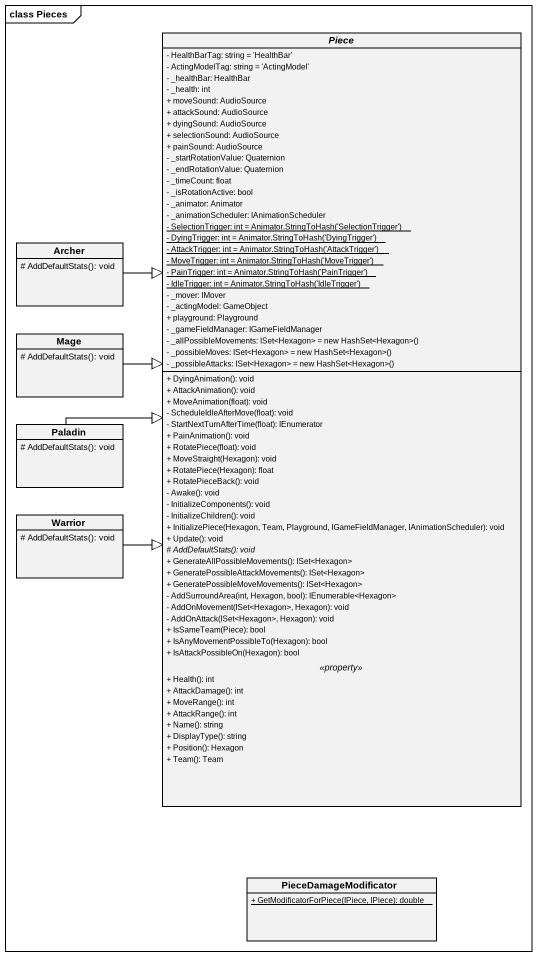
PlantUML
@startuml
mainframe class Pieces
hide circle
hide empty members
skinparam classAttributeIconSize 0
abstract class Piece {
  - HealthBarTag: string = 'HealthBar'
  - ActingModelTag: string = 'ActingModel'
  - _healthBar: HealthBar
  - _health: int
  + moveSound: AudioSource
  + attackSound: AudioSource
  + dyingSound: AudioSource
  + selectionSound: AudioSource
  + painSound: AudioSource
  - _startRotationValue: Quaternion
  - _endRotationValue: Quaternion
  - _timeCount: float
  - _isRotationActive: bool
  - _animator: Animator
  - _animationScheduler: IAnimationScheduler
  {static} {field} - SelectionTrigger: int = Animator.StringToHash('SelectionTrigger')
  {static} {field} - DyingTrigger: int = Animator.StringToHash('DyingTrigger')
  {static} {field} - AttackTrigger: int = Animator.StringToHash('AttackTrigger')
  {static} {field} - MoveTrigger: int = Animator.StringToHash('MoveTrigger')
  {static} {field} - PainTrigger: int = Animator.StringToHash('PainTrigger')
  {static} {field} - IdleTrigger: int = Animator.StringToHash('IdleTrigger')
  - _mover: IMover
  - _actingModel: GameObject
  + playground: Playground
  - _gameFieldManager: IGameFieldManager
  {field} - _allPossibleMovements: ISet<Hexagon> = new HashSet<Hexagon>()
  {field} - _possibleMoves: ISet<Hexagon> = new HashSet<Hexagon>()
  {field} - _possibleAttacks: ISet<Hexagon> = new HashSet<Hexagon>()
  --
  + DyingAnimation(): void
  + AttackAnimation(): void
  + MoveAnimation(float): void
  - ScheduleIdleAfterMove(float): void
  - StartNextTurnAfterTime(float): IEnumerator
  + PainAnimation(): void
  + RotatePiece(float): void
  + MoveStraight(Hexagon): void
  + RotatePiece(Hexagon): float
  + RotatePieceBack(): void
  - Awake(): void
  - InitializeComponents(): void
  - InitializeChildren(): void
  + InitializePiece(Hexagon, Team, Playground, IGameFieldManager, IAnimationScheduler): void
  + Update(): void
  {abstract} # AddDefaultStats(): void
  + GenerateAllPossibleMovements(): ISet<Hexagon>
  + GeneratePossibleAttackMovements(): ISet<Hexagon>
  + GeneratePossibleMoveMovements(): ISet<Hexagon>
  - AddSurroundArea(int, Hexagon, bool): IEnumerable<Hexagon>
  - AddOnMovement(ISet<Hexagon>, Hexagon): void
  - AddOnAttack(ISet<Hexagon>, Hexagon): void
  + IsSameTeam(Piece): bool
  + IsAnyMovementPossibleTo(Hexagon): bool
  + IsAttackPossibleOn(Hexagon): bool
  .. <<property>> ..
  + Health(): int
  + AttackDamage(): int
  + MoveRange(): int
  + AttackRange(): int
  + Name(): string
  + DisplayType(): string
  + Position(): Hexagon
  + Team(): Team
}
class Archer {
  # AddDefaultStats(): void
}
class Mage {
  # AddDefaultStats(): void
}
class Paladin {
  # AddDefaultStats(): void
}
class Warrior {
  # AddDefaultStats(): void
}
class PieceDamageModificator {
  {static} + GetModificatorForPiece(IPiece, IPiece): double
}
Archer -right-|> Piece
Mage -right-|> Piece
Paladin -right-|> Piece
Warrior -right-|> Piece
@enduml
